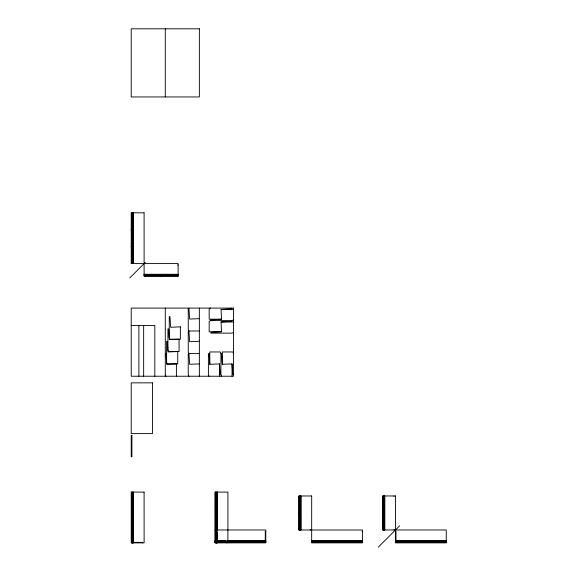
<?xml version="1.0" encoding="UTF-8"?>
<svg xmlns="http://www.w3.org/2000/svg" width="576" height="576" viewBox="0 0 576 576"><rect width="100%" height="100%" fill="white"/><g stroke="black" fill="none" stroke-linecap="round" stroke-linejoin="round"><path stroke-width="0.86" d="M129.751 277.949L145.231 262.469M378.245 547.2L399.686 525.758M210.564 308.088L209.167 308.786L209.167 319.198L221.508 319.198L221.09 309.492L231.79 308.786L231.79 308.088M233.438 319.903L232.042 320.602L210.564 320.602L209.167 321.3L209.167 331.718L221.508 331.718L221.09 322.006L231.79 321.3L231.79 320.602M233.438 332.424L232.042 333.122L210.816 333.122L210.816 332.424L221.508 331.718M199.361 318.643L189.648 319.061L188.942 308.362L188.244 308.362L188.244 329.587L188.942 330.984L189.648 341.683L199.361 341.266M221.508 319.198L210.816 319.903L210.816 320.602M199.361 363.888L189.648 364.306L188.942 353.606L188.244 352.21L188.244 330.984L199.361 330.984M209.095 376.229L208.397 374.832L208.397 353.606L209.095 353.606L209.801 364.306L219.514 363.888L220.219 374.58L220.918 374.58M220.918 353.606L221.616 353.606L222.322 364.306L232.034 363.888L232.74 374.58L233.438 374.58M131.22 213.314L132.278 213.314M131.22 229.572L132.278 229.572M131.22 230.069L132.278 230.069M131.22 246.326L132.278 246.326M131.22 246.83L132.278 246.83M131.22 263.081L132.278 263.081M177.631 265.039L178.135 265.039M144.115 274.27L178.135 274.27M144.115 274.478L178.135 274.471M177.631 274.745L178.135 274.745M144.115 274.975L178.135 274.975M144.115 275.148L178.135 275.148M178.135 275.422L177.631 275.422L177.631 276.487M144.115 275.645L178.135 275.645M177.631 275.789L178.135 275.789M221.09 309.492L233.438 309.492M221.09 322.006L233.438 322.006M131.22 325.454L154.814 325.454L154.814 376.229M165.29 353.606L165.989 353.606L166.694 364.306L176.407 363.888L176.407 376.229M199.361 353.606L188.244 353.606L188.244 374.832L188.942 376.229M131.551 492.602L132.25 492.602M215.338 492.602L216.036 492.602M131.551 493.301L132.25 493.301M215.338 493.301L216.036 493.301L216.036 492.098M299.124 496.476L299.822 496.476M382.91 496.454L383.609 496.454M299.124 497.174L299.822 497.174M382.91 497.153L383.609 497.153L383.609 495.958M131.551 508.154L132.25 508.154M215.338 508.154L216.036 508.154L216.036 510.055L215.338 510.055M131.551 508.853L132.25 508.853M215.338 508.853L216.036 508.853M131.551 509.357L132.25 509.357M215.338 509.357L216.036 509.357M131.551 510.055L132.25 510.055M299.124 512.035L299.822 512.035M382.91 512.014L383.609 512.014L383.609 513.914L382.91 513.914M299.124 512.734L299.822 512.734M382.91 512.712L383.609 512.712M299.124 513.238L299.822 513.238M382.91 513.216L383.609 513.216M299.124 513.936L299.822 513.936M131.551 524.916L132.25 524.916M215.338 524.916L216.036 524.916L216.036 526.81L215.338 526.81M131.551 525.614L132.25 525.614M215.338 525.614L216.036 525.614M131.551 526.111L132.25 526.111M215.338 526.111L216.036 526.111M131.551 526.81L132.25 526.81M299.124 528.79L299.822 528.79M382.91 528.768L383.609 528.768L383.609 529.97M382.91 529.466L383.609 529.466M299.124 529.488L299.822 529.488L299.822 529.992M215.006 529.97L265.774 529.97L265.774 542.873L215.006 542.873L215.006 492.098L227.902 492.098L227.902 542.873M265.774 531.418L265.277 531.418L265.277 542.534M361.937 531.418L362.441 531.418M395.474 531.418L395.978 531.418L395.978 542.534M215.006 540.648L225.691 540.648M227.477 540.648L265.774 540.648M311.666 540.648L362.441 540.648M395.474 540.648L446.249 540.648M215.006 540.864L265.774 540.857M311.666 540.864L362.441 540.857M395.474 540.857L446.249 540.864M265.277 541.13L265.774 541.13M361.937 541.13L362.441 541.13M395.474 541.13L395.978 541.13M265.277 541.361L265.774 541.361M361.937 541.361L362.441 541.361M395.474 541.361L395.978 541.361M215.006 541.526L265.774 541.526M311.666 541.526L362.441 541.526M395.474 541.526L446.249 541.526M131.551 541.67L132.25 541.67M215.006 541.836L216.202 541.836L216.202 542.534M265.774 541.836L264.578 541.836L264.578 542.534M311.666 541.836L312.869 541.836L312.869 542.534M362.441 541.836L361.238 541.836L361.238 542.534M395.474 541.836L396.677 541.836L396.677 542.534M446.249 541.836L445.046 541.836L445.046 542.534M215.006 542.03L265.774 542.03M311.666 542.03L362.441 542.03M395.474 542.03L446.249 542.03M131.551 542.369L142.668 542.369L142.668 542.873M215.338 542.369L226.454 542.369L226.454 542.873M215.006 542.534L265.774 542.534M311.666 542.534L362.441 542.534M395.474 542.534L446.249 542.534M233.438 353.354L232.74 351.958L222.322 351.958L222.322 364.306M221.616 376.229L220.918 374.832L220.918 353.354L220.219 351.958L209.801 351.958L209.801 364.306M165.29 374.832L165.989 376.229M445.745 541.836L445.745 542.534M430.186 542.534L430.186 541.836L428.292 541.836L428.292 542.534M429.494 541.836L429.494 542.534M428.99 541.836L428.99 542.534M413.431 542.534L413.431 541.836L411.53 541.836L411.53 542.534M412.733 541.836L412.733 542.534M412.229 541.836L412.229 542.534M394.027 495.958L394.027 496.454M394.027 529.466L394.027 529.97M384.797 495.958L384.797 529.97M384.588 495.958L384.588 529.97M384.314 495.958L384.314 496.454M384.314 529.466L384.314 529.97M384.084 495.958L384.084 496.454M384.084 529.466L384.084 529.97M383.918 495.958L383.918 529.97M383.414 495.958L383.414 529.97M382.91 495.958L382.91 529.97M361.937 541.836L361.937 542.534M346.385 542.534L346.385 541.836L344.484 541.836L344.484 542.534M345.686 541.836L345.686 542.534M345.182 541.836L345.182 542.534M329.623 542.534L329.623 541.836L327.722 541.836L327.722 542.534M328.925 541.836L328.925 542.534M328.421 541.836L328.421 542.534M312.17 541.836L312.17 542.534M310.241 529.488L310.241 529.992M301.01 495.979L301.01 529.992M300.802 495.979L300.802 529.992M300.528 529.488L300.528 529.992M300.298 529.488L300.298 529.992M300.132 495.979L300.132 529.992M299.628 495.979L299.628 529.992M299.124 495.979L299.124 529.992M249.718 542.534L249.718 541.836L247.817 541.836L247.817 542.534M249.019 541.836L249.019 542.534M248.515 541.836L248.515 542.534M232.963 542.534L232.963 541.836L231.062 541.836L231.062 542.534M232.265 541.836L232.265 542.534M232.034 363.888L232.034 376.229M231.761 541.836L231.761 542.534M219.514 363.888L219.514 376.229M217.224 492.098L217.224 530.402M217.224 532.181L217.224 542.873M217.015 492.098L217.015 542.873M216.742 542.369L216.742 542.873M216.518 540.202L216.511 542.873M216.346 492.098L216.346 542.873M216.036 542.369L216.036 542.873M215.842 492.098L215.842 542.873M215.503 541.836L215.503 542.534M215.338 492.098L215.338 542.873M199.361 308.088L199.361 376.229M165.29 28.8L165.29 96.948M165.29 308.088L165.29 376.229M161.381 275.422L161.381 276.487M160.877 275.422L160.877 276.487M144.619 275.422L144.619 276.487M143.647 325.454L143.647 376.229M138.895 325.454L138.895 376.229M133.438 212.81L133.438 263.585M133.438 492.098L133.438 542.873M133.236 212.81L133.229 263.585M133.229 492.098L133.236 542.873M132.955 542.369L132.955 542.873M132.725 542.369L132.725 542.873M132.559 212.81L132.559 263.585M132.559 492.098L132.559 542.873M132.25 542.369L132.25 542.873M132.055 212.81L132.055 263.585M132.055 492.098L132.055 542.873M131.558 213.314L131.558 214.013M131.558 230.069L131.558 230.767M131.558 245.628L131.558 246.326M131.558 262.382L131.558 263.081M131.551 492.098L131.551 542.873M180.382 326.851L170.669 327.269L169.963 316.577L169.265 316.577L169.265 337.802L169.963 339.199L180.382 339.199L180.382 326.851M179.057 339.199L169.344 339.617L168.638 328.918L167.94 328.918L167.94 350.143L168.638 351.54L179.057 351.54L179.057 339.199M177.732 351.54L168.019 351.958L167.314 341.266L166.615 341.266L166.615 362.491L167.314 363.888L177.732 363.888L177.732 351.54M199.361 28.8L131.22 28.8L131.22 96.948L199.361 96.948L199.361 28.8M144.115 212.81L131.22 212.81L131.22 263.585L178.135 263.585L178.135 276.487L144.115 276.487L144.094 212.81M233.438 308.088L131.22 308.088L131.22 376.229L233.438 376.229L233.438 308.088M152.446 382.846L131.22 382.846L131.22 433.62L152.446 433.62L152.446 382.846M131.918 435.535L131.22 435.535L131.22 456.761L131.918 456.761L131.918 435.535M144.115 492.098L131.22 492.098L131.22 542.873L144.115 542.873L144.094 492.098M311.688 495.979L298.786 495.979L298.786 529.992L362.441 529.992L362.441 542.873L311.666 542.873L311.688 495.979M395.474 495.958L382.572 495.958L382.572 529.97L446.249 529.97L446.249 542.873L395.474 542.873L395.474 495.958"/></g></svg>
